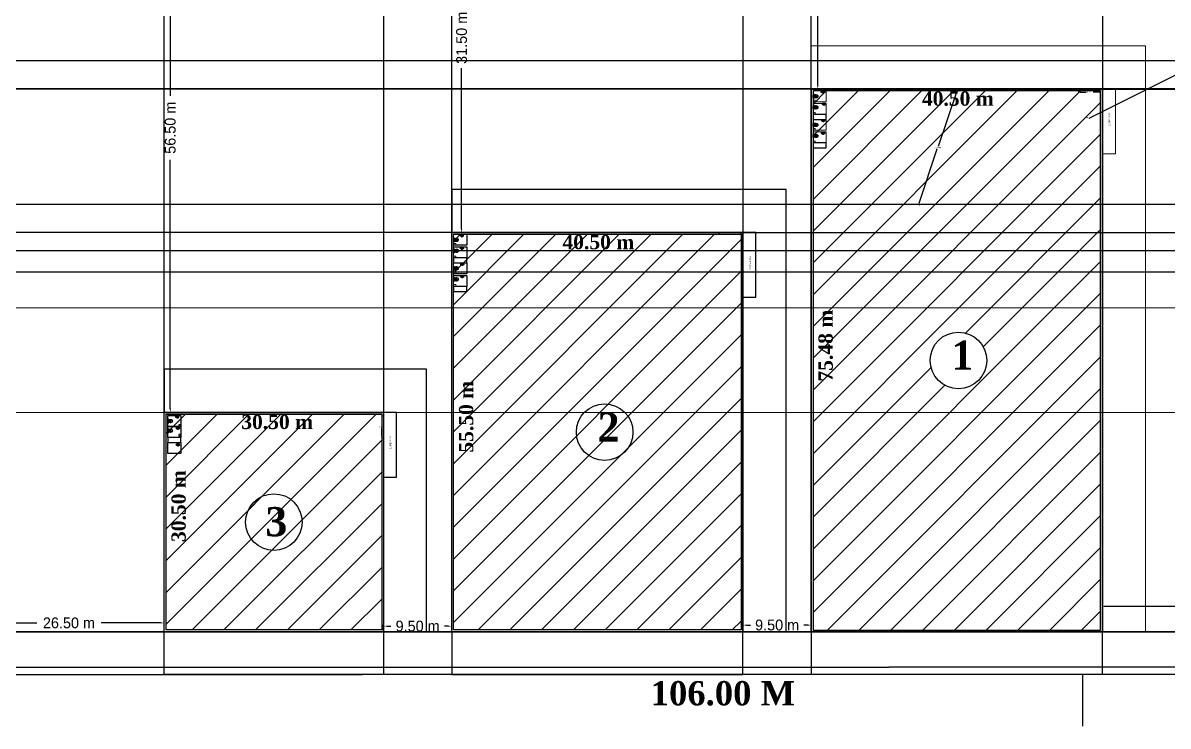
# Model space of a CAD drawing. Header units: metres. Extents: x 0 to 1012, y 0 to 496.
# Drawn here: x 212.7 to 371.9, y 133.5 to 231.3 of the extents above; entities that cross this region are included whole.
import ezdxf

# ---------------------------------------------------------------- set-up
doc = ezdxf.new("R2010")
doc.units = ezdxf.units.M
doc.header["$LTSCALE"] = 3.5
doc.header["$MEASUREMENT"] = 0
doc.linetypes.add('CENTER2', pattern=[28.575, 19.05, -3.175, 3.175, -3.175])
doc.layers.get('0').update_dxf_attribs({"linetype": 'CONTINUOUS'})
doc.layers.get('DEFPOINTS').update_dxf_attribs({"linetype": 'CONTINUOUS'})
for name, color, linetype, lineweight in [('AS_AT_SITE', 6, 'CONTINUOUS', 0), ('BLK_1_DA_RAMP_1', 1, 'CONTINUOUS', 0), ('BLK_1_FLR_0_WASH', 7, 'CONTINUOUS', 0), ('BLK_1_FLR_0_WATER_CLOSET', 243, 'CONTINUOUS', 5), ('BLK_1_INTERNAL_VEHICULAR_ACCESS', 161, 'CONTINUOUS', 0), ('BLK_2_COVERED_AREA', 140, 'CONTINUOUS', 0), ('BLK_2_FLR_0_WASH', 60, 'CONTINUOUS', 5), ('BLK_3_FLR_0_EXIT_WIDTH_DOOR', 2, 'CONTINUOUS', 0), ('BLK_3_FLR_0_ROOF_AREA', 54, 'CONTINUOUS', 0), ('BLK_3_LVL_0_FRONT_SETBACK', 2, 'CONTINUOUS', 0), ('BLK_3_LVL_0_REAR_SETBACK', 11, 'CONTINUOUS', 0), ('BLK_4_LVL_0_FRONT_SETBACK', 2, 'CONTINUOUS', 0), ('BLK_5_LVL_0_FRONT_SETBACK', 161, 'CONTINUOUS', 0), ('DIST_CL_ROAD', 7, 'CONTINUOUS', 0), ('DIST_EXIT', 7, 'CONTINUOUS', 0)]:
    doc.layers.add(name, color=color, linetype=linetype, lineweight=lineweight)
for name, color, linetype in [('BLK_1_COVERED_AREA', 140, 'CONTINUOUS'), ('BLK_1_FLR_0_BLT_UP_AREA', 13, 'CONTINUOUS'), ('BLK_1_FLR_0_CARPET_AREA', 13, 'CONTINUOUS'), ('BLK_1_FLR_0_EXIT_WIDTH_DOOR', 2, 'CONTINUOUS'), ('BLK_1_FLR_0_REGULAR_ROOM_1', 2, 'CONTINUOUS'), ('BLK_1_FLR_0_ROOF_AREA', 54, 'CONTINUOUS'), ('BLK_1_FLR_0_URINAL', 235, 'CONTINUOUS'), ('BLK_1_LVL_0_BLDG_FOOT_PRINT', 1, 'CONTINUOUS'), ('BLK_1_LVL_0_FRONT_SETBACK', 2, 'CONTINUOUS'), ('BLK_1_LVL_0_REAR_SETBACK', 11, 'CONTINUOUS'), ('BLK_1_LVL_0_SIDE_SETBACK1', 171, 'CONTINUOUS'), ('BLK_1_LVL_0_SIDE_SETBACK2', 102, 'CONTINUOUS'), ('BLK_2_DA_RAMP_1', 117, 'CONTINUOUS'), ('BLK_2_FLR_0_BLT_UP_AREA', 46, 'CONTINUOUS'), ('BLK_2_FLR_0_EXIT_WIDTH_DOOR', 2, 'CONTINUOUS'), ('BLK_2_FLR_0_REGULAR_ROOM_1', 4, 'CONTINUOUS'), ('BLK_2_FLR_0_ROOF_AREA', 54, 'CONTINUOUS'), ('BLK_2_FLR_0_URINAL', 235, 'CONTINUOUS'), ('BLK_2_FLR_0_WATER_CLOSET', 213, 'CONTINUOUS'), ('BLK_2_INTERNAL_VEHICULAR_ACCESS', 5, 'CONTINUOUS'), ('BLK_2_LVL_0_BLDG_FOOT_PRINT', 1, 'CONTINUOUS'), ('BLK_2_LVL_0_FRONT_SETBACK', 2, 'CONTINUOUS'), ('BLK_2_LVL_0_REAR_SETBACK', 11, 'CONTINUOUS'), ('BLK_2_LVL_0_SIDE_SETBACK1', 171, 'CONTINUOUS'), ('BLK_2_LVL_0_SIDE_SETBACK2', 102, 'CONTINUOUS'), ('BLK_3_COVERED_AREA', 150, 'CONTINUOUS'), ('BLK_3_DA_RAMP_1', 10, 'CONTINUOUS'), ('BLK_3_FLR_0_BLT_UP_AREA', 46, 'CONTINUOUS'), ('BLK_3_FLR_0_CARPET_AREA', 2, 'CONTINUOUS'), ('BLK_3_FLR_0_REGULAR_ROOM_1', 4, 'CONTINUOUS'), ('BLK_3_FLR_0_URINAL', 235, 'CONTINUOUS'), ('BLK_3_FLR_0_WASH', 7, 'CONTINUOUS'), ('BLK_3_FLR_0_WATER_CLOSET', 2, 'CONTINUOUS'), ('BLK_3_INTERNAL_VEHICULAR_ACCESS', 45, 'CONTINUOUS'), ('BLK_3_LVL_0_BLDG_FOOT_PRINT', 1, 'CONTINUOUS'), ('BLK_3_LVL_0_SIDE_SETBACK1', 171, 'CONTINUOUS'), ('BLK_3_LVL_0_SIDE_SETBACK2', 102, 'CONTINUOUS'), ('BLK_6_LVL_0_FRONT_SETBACK', 2, 'CONTINUOUS'), ('BLK_7_LVL_0_FRONT_SETBACK', 2, 'CONTINUOUS'), ('BLK_8_LVL_0_FRONT_SETBACK', 2, 'CONTINUOUS'), ('DISTANCE_BLK', 238, 'CONTINUOUS'), ('FURN', 35, 'CONTINUOUS'), ('PLOT_BOUNDARY', 70, 'CONTINUOUS'), ('RWH', 130, 'CONTINUOUS'), ('sanitary', 42, 'CONTINUOUS'), ('SUPER_IMPOSED', 5, 'CONTINUOUS')]:
    doc.layers.add(name, color=color, linetype=linetype)
doc.layers.add('BLK_2_FLR_0_CARPET_AREA', color=14, linetype='CONTINUOUS', plot=False)
doc.styles.add('RomanS', font='romans.shx')
doc.dimstyles.get("Standard").update_dxf_attribs({"dimtxt": 0.18, "dimasz": 0.18, "dimexe": 0.18, "dimexo": 0.0625, "dimgap": 0.09, "dimtad": 0, "dimtih": 1, "dimtoh": 1, "dimdec": 4, "dimzin": 0, "dimdsep": 46, "dimtxsty": 'Standard', "dimcen": 0.09, "dimadec": 0, "dimazin": 0, "dimtfac": 1, "dimtdec": 4, "dimtofl": 0, "dimtmove": 0, "dimatfit": 3, "dimfxl": 0, "dimtolj": 1, "dimtzin": 0, "dimarcsym": 0})
pattern_1 = [(45, (-32481.372, 46996.546), (-2.20970869, 2.20970869), [])]

# ---------------------------------------------------------------- blocks, each defined once
blk = doc.blocks.new('*D190')
at = {"color": 0, "lineweight": -2}
for p, q in [((205.81, 146.73), (205.81, 148.07)), ((206.31, 147.89), (214.6, 147.89)), ((231.81, 147.89), (223.53, 147.89)), ((232.31, 146.73), (232.31, 148.07))]:
    blk.add_line(p, q, dxfattribs=at)
at = {"color": 0}
for points in [[(206.31, 147.98), (206.31, 147.81), (205.81, 147.89)], [(231.81, 147.98), (231.81, 147.81), (232.31, 147.89)]]:
    blk.add_solid(points, dxfattribs=at)
at = {"layer": 'DEFPOINTS', "color": 0}
for p in [(205.81, 146.66), (232.31, 147.89), (232.31, 146.66)]:
    blk.add_point(p, dxfattribs=at)
at = {"color": 0, "insert": (219.06, 147.89), "char_height": 1.5, "attachment_point": 5}
blk.add_mtext('\\A1;26.50 m', dxfattribs=at)
blk = doc.blocks.new('*D191')
at = {"color": 0, "lineweight": -2}
for p, q in [((262.81, 146.73), (262.81, 147.62)), ((263.31, 147.44), (263.85, 147.44)), ((271.81, 147.44), (271.28, 147.44)), ((272.31, 146.73), (272.31, 147.62))]:
    blk.add_line(p, q, dxfattribs=at)
at = {"color": 0}
for points in [[(263.31, 147.52), (263.31, 147.36), (262.81, 147.44)], [(271.81, 147.52), (271.81, 147.36), (272.31, 147.44)]]:
    blk.add_solid(points, dxfattribs=at)
at = {"layer": 'DEFPOINTS', "color": 0}
for p in [(262.81, 146.66), (272.31, 147.44), (272.31, 146.66)]:
    blk.add_point(p, dxfattribs=at)
at = {"color": 0, "insert": (267.56, 147.44), "char_height": 1.5, "attachment_point": 5}
blk.add_mtext('\\A1;9.50 m', dxfattribs=at)
blk = doc.blocks.new('*D192')
at = {"color": 0, "lineweight": -2}
for p, q in [((312.81, 146.73), (312.81, 147.77)), ((313.31, 147.59), (313.85, 147.59)), ((321.81, 147.59), (321.28, 147.59)), ((322.31, 146.7), (322.31, 147.77))]:
    blk.add_line(p, q, dxfattribs=at)
at = {"color": 0}
for points in [[(313.31, 147.67), (313.31, 147.5), (312.81, 147.59)], [(321.81, 147.67), (321.81, 147.5), (322.31, 147.59)]]:
    blk.add_solid(points, dxfattribs=at)
at = {"layer": 'DEFPOINTS', "color": 0}
for p in [(312.81, 146.66), (322.31, 147.59), (322.31, 146.63)]:
    blk.add_point(p, dxfattribs=at)
at = {"color": 0, "insert": (317.56, 147.59), "char_height": 1.5, "attachment_point": 5}
blk.add_mtext('\\A1;9.50 m', dxfattribs=at)
blk = doc.blocks.new('*D193')
at = {"color": 0, "lineweight": -2}
for p, q in [((322.37, 256.29), (323.4, 256.29)), ((323.22, 255.79), (323.22, 243.29)), ((323.22, 222.61), (323.22, 235.11)), ((322.37, 222.11), (323.4, 222.11))]:
    blk.add_line(p, q, dxfattribs=at)
at = {"color": 0}
for points in [[(323.13, 255.79), (323.3, 255.79), (323.22, 256.29)], [(323.13, 222.61), (323.3, 222.61), (323.22, 222.11)]]:
    blk.add_solid(points, dxfattribs=at)
at = {"layer": 'DEFPOINTS', "color": 0}
for p in [(322.31, 256.29), (323.22, 256.29), (322.31, 222.11)]:
    blk.add_point(p, dxfattribs=at)
at = {"color": 0, "insert": (323.22, 239.2), "char_height": 1.5, "attachment_point": 5, "rotation": 90}
blk.add_mtext('\\A1;11.55 m', dxfattribs=at)
blk = doc.blocks.new('*D194')
at = {"color": 0, "lineweight": -2}
for p, q in [((272.37, 256.29), (273.86, 256.29)), ((273.68, 255.79), (273.68, 233.44)), ((273.68, 202.66), (273.68, 225.01)), ((272.37, 202.16), (273.86, 202.16))]:
    blk.add_line(p, q, dxfattribs=at)
at = {"color": 0}
for points in [[(273.6, 255.79), (273.77, 255.79), (273.68, 256.29)], [(273.6, 202.66), (273.77, 202.66), (273.68, 202.16)]]:
    blk.add_solid(points, dxfattribs=at)
at = {"layer": 'DEFPOINTS', "color": 0}
for p in [(272.31, 256.29), (273.68, 256.29), (272.31, 202.16)]:
    blk.add_point(p, dxfattribs=at)
at = {"color": 0, "insert": (273.68, 229.23), "char_height": 1.5, "attachment_point": 5, "rotation": 90}
blk.add_mtext('\\A1;31.50 m', dxfattribs=at)
blk = doc.blocks.new('*D195')
at = {"color": 0, "lineweight": -2}
for p, q in [((232.37, 256.29), (233.33, 256.29)), ((233.15, 255.79), (233.15, 221.19)), ((233.15, 177.66), (233.15, 212.26)), ((232.37, 177.16), (233.33, 177.16))]:
    blk.add_line(p, q, dxfattribs=at)
at = {"color": 0}
for points in [[(233.07, 255.79), (233.24, 255.79), (233.15, 256.29)], [(233.07, 177.66), (233.24, 177.66), (233.15, 177.16)]]:
    blk.add_solid(points, dxfattribs=at)
at = {"layer": 'DEFPOINTS', "color": 0}
for p in [(232.31, 256.29), (233.15, 256.29), (232.31, 177.16)]:
    blk.add_point(p, dxfattribs=at)
at = {"color": 0, "insert": (233.15, 216.73), "char_height": 1.5, "attachment_point": 5, "rotation": 90}
blk.add_mtext('\\A1;56.50 m', dxfattribs=at)
blk = doc.blocks.new('*D204')
at = {"color": 0, "lineweight": -2}
for p, q in [((362.56, 146.95), (362.56, 150.38)), ((363.06, 150.2), (404.31, 150.2)), ((454.23, 150.2), (412.99, 150.2)), ((454.73, 146.95), (454.73, 150.38))]:
    blk.add_line(p, q, dxfattribs=at)
at = {"color": 0}
for points in [[(363.06, 150.28), (363.06, 150.12), (362.56, 150.2)], [(454.23, 150.28), (454.23, 150.12), (454.73, 150.2)]]:
    blk.add_solid(points, dxfattribs=at)
at = {"layer": 'DEFPOINTS', "color": 0}
for p in [(454.73, 150.2), (362.56, 146.88), (454.73, 146.88)]:
    blk.add_point(p, dxfattribs=at)
at = {"color": 0, "insert": (408.65, 150.2), "char_height": 1.5, "attachment_point": 5}
blk.add_mtext('\\A1;92.17 m', dxfattribs=at)
blk = doc.blocks.new('EWC1')
at = {"layer": 'sanitary'}
for p, q in [((-225, 19), (-225, 106)), ((205, 0), (-205, 0)), ((142, 179), (-142, 179)), ((134, 281), (-138, 281)), ((-51, 179), (-51, 141)), ((51, 179), (51, 141)), ((225, 19), (225, 106))]:
    blk.add_line(p, q, dxfattribs=at)
blk.add_circle((1, 346), 51.1, dxfattribs=at)
for centre, radius, start, end in [((-208, 110), 46.9, 26.49391, 159.61924), ((-218, 104), 40.7, 36.80119, 146.66254), ((-205, 106), 19.2, 99.04651, 180), ((-205, 19), 19.2, 180, 270), ((0, -1184), 1326, 80.95349, 99.04651), ((201, 369), 402, 139.22663, 206.51097), ((211, 365), 374, 139.99909, 190.53839), ((-142, 198), 19.2, 207.70762, 270), ((-138, 300), 19.2, 191.16611, 270), ((-4, 540), 134, 42.67226, 137.32774), ((-4, 540), 96.2, 42.67226, 137.32774), ((-231, 356), 388, 351.27415, 40.00869), ((-220, 360), 416, 335.87402, 40.77042), ((134, 300), 19.2, 270, 350.77157), ((142, 198), 19.2, 270, 334.78986), ((205, 19), 19.2, 270, 0), ((205, 106), 19.2, 0, 80.95349)]:
    blk.add_arc(centre, radius, start, end, dxfattribs=at)
blk = doc.blocks.new('UR1')
at = {"layer": 'sanitary', "color": 56, "linetype": 'Continuous'}
for p, q in [((0, -231), (0, 231)), ((153, 231), (0, 231)), ((107, -186), (107, 185)), ((107, 185), (159, 185)), ((159, 138), (246, 63)), ((153, -231), (0, -231)), ((159, -186), (107, -186)), ((159, -138), (246, -63))]:
    blk.add_line(p, q, dxfattribs=at)
for points in [[(159, 186, 0.7551923), (159, 138)], [(159, 186, 0.8727624), (153, 231)], [(247, -63, 0.5703641), (247, 63)], [(159, -138, 0.7551923), (159, -185)], [(153, -231, 0.8727624), (159, -185)]]:
    blk.add_lwpolyline(points, format="xyb", dxfattribs=at)
blk = doc.blocks.new('*D95')
at = {"layer": 'BLK_1_FLR_0_EXIT_WIDTH_DOOR', "color": 0, "lineweight": -2}
for p, q in [((359.51, 221.63), (359.51, 221.87)), ((359.69, 221.69), (360.54, 221.69)), ((362.38, 221.68), (361.53, 221.68)), ((362.56, 221.63), (362.56, 221.86))]:
    blk.add_line(p, q, dxfattribs=at)
at = {"layer": 'BLK_1_FLR_0_EXIT_WIDTH_DOOR', "color": 0}
for points in [[(359.69, 221.72), (359.69, 221.66), (359.51, 221.69)], [(362.38, 221.71), (362.38, 221.65), (362.56, 221.68)]]:
    blk.add_solid(points, dxfattribs=at)
at = {"layer": 'DEFPOINTS', "color": 0}
for p in [(359.51, 221.69), (359.51, 221.57), (362.56, 221.57)]:
    blk.add_point(p, dxfattribs=at)
at = {"layer": 'BLK_1_FLR_0_EXIT_WIDTH_DOOR', "color": 0, "lineweight": 30, "insert": (361.04, 221.68), "char_height": 0.18, "attachment_point": 5}
blk.add_mtext('\\A1;3.0500', dxfattribs=at)
blk = doc.blocks.new('*D96')
at = {"layer": 'BLK_2_FLR_0_EXIT_WIDTH_DOOR', "color": 0, "lineweight": -2}
for p, q in [((309.51, 201.86), (309.51, 202.1)), ((309.69, 201.92), (310.54, 201.92)), ((312.38, 201.91), (311.53, 201.91)), ((312.56, 201.86), (312.56, 202.09))]:
    blk.add_line(p, q, dxfattribs=at)
at = {"layer": 'BLK_2_FLR_0_EXIT_WIDTH_DOOR', "color": 0}
for points in [[(309.69, 201.95), (309.69, 201.89), (309.51, 201.92)], [(312.38, 201.94), (312.38, 201.88), (312.56, 201.91)]]:
    blk.add_solid(points, dxfattribs=at)
at = {"layer": 'DEFPOINTS', "color": 0}
for p in [(309.51, 201.92), (309.51, 201.8), (312.56, 201.8)]:
    blk.add_point(p, dxfattribs=at)
at = {"layer": 'BLK_2_FLR_0_EXIT_WIDTH_DOOR', "color": 0, "lineweight": 30, "insert": (311.04, 201.92), "char_height": 0.18, "attachment_point": 5}
blk.add_mtext('\\A1;3.0500', dxfattribs=at)
blk = doc.blocks.new('*D97')
at = {"layer": 'BLK_3_FLR_0_EXIT_WIDTH_DOOR', "color": 0, "lineweight": -2}
for p, q in [((262.51, 176.68), (262.74, 176.68)), ((262.56, 176.5), (262.56, 175.34)), ((262.51, 173.63), (262.74, 173.63)), ((262.56, 173.81), (262.56, 174.98))]:
    blk.add_line(p, q, dxfattribs=at)
at = {"layer": 'BLK_3_FLR_0_EXIT_WIDTH_DOOR', "color": 0}
for points in [[(262.53, 176.5), (262.59, 176.5), (262.56, 176.68)], [(262.53, 173.81), (262.59, 173.81), (262.56, 173.63)]]:
    blk.add_solid(points, dxfattribs=at)
at = {"layer": 'DEFPOINTS', "color": 0}
for p in [(262.45, 176.68), (262.56, 176.68), (262.44, 173.63)]:
    blk.add_point(p, dxfattribs=at)
at = {"layer": 'BLK_3_FLR_0_EXIT_WIDTH_DOOR', "color": 0, "lineweight": 30, "insert": (262.56, 175.16), "char_height": 0.18, "attachment_point": 5}
blk.add_mtext('\\A1;3.0500', dxfattribs=at)
blk = doc.blocks.new('*D100')
at = {"layer": 'DEFPOINTS', "color": 0}
for p in [(512.53, 293.84), (512.53, 293.84), (360.78, 217.98)]:
    blk.add_point(p, dxfattribs=at)
at = {"layer": 'DIST_CL_ROAD', "color": 0, "lineweight": -2}
for p, q in [((512.37, 293.76), (437.02, 256.09)), ((512.51, 293.89), (512.45, 294)), ((360.94, 218.07), (436.3, 255.73)), ((360.75, 218.04), (360.7, 218.15))]:
    blk.add_line(p, q, dxfattribs=at)
at = {"layer": 'DIST_CL_ROAD', "color": 0}
for points in [[(512.36, 293.78), (512.39, 293.73), (512.53, 293.84)], [(360.92, 218.09), (360.95, 218.04), (360.78, 217.98)]]:
    blk.add_solid(points, dxfattribs=at)
at = {"layer": 'DIST_CL_ROAD', "color": 0, "insert": (436.66, 255.91), "char_height": 0.18, "attachment_point": 5}
blk.add_mtext('\\A1;169.6570', dxfattribs=at)
blk = doc.blocks.new('*D134')
at = {"layer": 'DEFPOINTS', "color": 0}
for p in [(342.56, 221.86), (337.25, 206.06), (337.25, 206.06)]:
    blk.add_point(p, dxfattribs=at)
at = {"layer": 'DIST_EXIT', "color": 0, "lineweight": -2}
for p, q in [((342.5, 221.69), (339.96, 214.14)), ((342.62, 221.84), (342.73, 221.81)), ((337.3, 206.23), (339.84, 213.78)), ((337.31, 206.04), (337.42, 206.01))]:
    blk.add_line(p, q, dxfattribs=at)
at = {"layer": 'DIST_EXIT', "color": 0}
for points in [[(342.47, 221.7), (342.53, 221.68), (342.56, 221.86)], [(337.28, 206.24), (337.33, 206.22), (337.25, 206.06)]]:
    blk.add_solid(points, dxfattribs=at)
at = {"layer": 'DIST_EXIT', "color": 0, "insert": (339.9, 213.96), "char_height": 0.18, "attachment_point": 5}
blk.add_mtext('\\A1;16.6699', dxfattribs=at)

msp = doc.modelspace()

# ---------------------------------------------------------------- hatches: boundary and pattern name
h = msp.add_hatch()
h.set_pattern_fill('ANSI31', color=256, scale=25)
h.set_pattern_definition(pattern_1)
h.paths.add_polyline_path([(65.29074, 225.83359), (43.25074, 225.83359), (43.25074, 206.29359), (65.29074, 206.29359)])
h.paths.add_polyline_path([(87.56074, 225.83359), (65.52074, 225.83359), (65.52074, 206.29359), (87.56074, 206.29359)])
h.paths.add_polyline_path([(109.83074, 225.83359), (87.79074, 225.83359), (87.79074, 206.29359), (109.83074, 206.29359)])
h.paths.add_polyline_path([(127.60074, 225.83359), (110.06074, 225.83359), (110.06074, 206.29359), (127.60074, 206.29359)])
h.paths.add_polyline_path([(108.79074, 196.43359), (89.25074, 196.43359), (89.25074, 146.89359), (108.79074, 146.89359)])
h.paths.add_polyline_path([(133.56074, 196.43359), (109.02074, 196.43359), (109.02074, 146.89359), (133.56074, 146.89359)])
h.paths.add_polyline_path([(82.79074, 199.43359), (43.25074, 199.43359), (43.25074, 146.89359), (82.79074, 146.89359)])
h.paths.add_polyline_path([(151.08074, 183.43359), (133.79074, 183.43359), (133.79074, 146.89359), (151.08074, 146.89359)])
h.paths.add_polyline_path([(205.56074, 176.91359), (175.56074, 176.91359), (175.56074, 146.91359), (205.56074, 146.91359)])
h.paths.add_polyline_path([(194.79089, 162.39216, -1), (186.92475, 162.39216, -1)], flags=16)
h.paths.add_polyline_path([(194.89677, 206.94592, 1), (187.03063, 206.94592, 1)], flags=0)
h.paths.add_polyline_path([(251.49364, 161.91359, 1), (243.62751, 161.91359, 1)])
h.paths.add_polyline_path([(205.56074, 221.94592), (175.56074, 221.94592), (175.56074, 191.94592), (205.56074, 191.94592)])
h.paths.add_polyline_path([(187.03063, 206.94592, -1), (194.89677, 206.94592, -1)], flags=16)
h.paths.add_polyline_path([(79.01667, 210.97474), (88.36145, 210.97474), (88.36145, 219.63219), (79.01667, 219.63219)], flags=9)
h.paths.add_polyline_path([(115.20222, 168.08005), (124.547, 168.08005), (124.547, 176.7375), (115.20222, 176.7375)], flags=24)
h.paths.add_polyline_path([(58.94731, 172.18605), (67.96159, 172.18605), (67.96159, 180.8435), (58.94731, 180.8435)], flags=24)
h.paths.add_polyline_path([(188.66768, 158.78081), (193.68666, 158.78081), (193.68666, 167.43826), (188.66768, 167.43826)], flags=24)
h.paths.add_polyline_path([(188.20438, 203.17902), (193.22337, 203.17902), (193.22337, 211.83648), (188.20438, 211.83648)], flags=24)
h.paths.add_polyline_path([(245.26368, 157.63635), (250.28266, 157.63635), (250.28266, 166.2938), (245.26368, 166.2938)], flags=9)
h = msp.add_hatch()
h.set_pattern_fill('ANSI31', color=256, scale=25)
h.set_pattern_definition(pattern_1)
h.paths.add_polyline_path([(312.56074, 201.91359), (272.56074, 201.91359), (272.56074, 146.91359), (312.56074, 146.91359)])
h.paths.add_polyline_path([(362.56074, 146.88397), (362.56074, 221.86397), (322.56074, 221.86397), (322.56074, 146.88397)])
h.paths.add_polyline_path([(338.84034, 184.38397, -1), (346.70647, 184.38397, -1)], flags=16)
h.paths.add_polyline_path([(291.43258, 170.80224), (296.45156, 170.80224), (296.45156, 179.45969), (291.43258, 179.45969)], flags=24)
h.paths.add_polyline_path([(340.39023, 180.77261), (345.40921, 180.77261), (345.40921, 189.43006), (340.39023, 189.43006)], flags=24)
h = msp.add_hatch()
h.set_pattern_fill('ANSI31', color=256, scale=25)
h.set_pattern_definition(pattern_1)
h.paths.add_polyline_path([(262.56058, 146.91359), (262.56058, 176.91359), (232.56058, 176.91359), (232.56058, 146.91359)])
h.paths.add_polyline_path([(245.26368, 157.63635), (250.28266, 157.63635), (250.28266, 166.2938), (245.26368, 166.2938)], flags=24)

# ---------------------------------------------------------------- linework, layer by layer
msp.add_line((360.02073, 140.74359), (360.02073, 133.54944))
for points in [[(40.02074, 140.66359), (37.98413, 299.42752), (35.58691, 335.9418), (52.6248, 367.42752), (120.26985, 360.52046), (151.33301, 366.32043), (151.38456, 374.32027), (352.92434, 369.39324), (373.78769, 333.6346), (433.60564, 333.6346), (433.60564, 327.6346), (513.08975, 298.48862), (504.54089, 226.99794), (513.31961, 227.6095), (527.23118, 217.49474), (479.65809, 140.7735), (40.02074, 140.66359)], [(232.31058, 177.16359), (232.31058, 372.34188), (262.81058, 371.59625), (262.81058, 177.16359), (232.31058, 177.16359)], [(322.31074, 146.63397), (362.81074, 146.63397), (362.81074, 222.11397), (322.31074, 222.11397)], [(322.31074, 146.63397), (362.81074, 146.63397), (362.81074, 222.11397), (322.31074, 222.11397)], [(322.56074, 146.88397), (362.56074, 146.88397), (362.56074, 221.86397), (322.56074, 221.86397)], [(312.81074, 146.66359), (272.31074, 146.66359), (272.31074, 202.16359), (312.81074, 202.16359)], [(312.81074, 146.66359), (272.31074, 146.66359), (272.31074, 202.16359), (312.81074, 202.16359)], [(312.56074, 146.91359), (272.56074, 146.91359), (272.56074, 201.91359), (312.56074, 201.91359)], [(262.81058, 146.66359), (232.31058, 146.66359), (232.31058, 177.16359), (262.81058, 177.16359)], [(262.81058, 146.66359), (232.31058, 146.66359), (232.31058, 177.16359), (262.81058, 177.16359)], [(262.56058, 146.91359), (232.56058, 146.91359), (232.56058, 176.91359), (262.56058, 176.91359)]]:
    msp.add_lwpolyline(points, close=True)
for points in [[(503.5253, 226.92719), (504.54089, 226.99794), (513.31961, 227.6095), (527.23118, 217.49474), (479.65809, 140.7735), (40.02074, 140.66359), (37.98413, 299.42752), (35.58691, 335.9418), (52.6248, 367.42752), (120.26985, 360.52046), (151.33301, 366.32043), (151.38456, 374.32027), (352.92434, 369.39324), (373.78769, 333.6346), (433.60564, 333.6346), (433.60564, 327.6346), (513.08975, 298.48862), (510.18508, 298.48862), (432.60564, 326.93618), (432.60564, 332.6346), (373.21337, 332.6346), (352.34189, 368.40718)], [(503.5253, 226.92719), (503.40442, 225.91634), (513.02597, 226.58662), (525.89175, 217.23223), (479.10143, 141.77336), (41.00799, 141.66384), (38.98371, 299.46672), (36.60365, 335.71953), (53.18682, 366.36493), (120.31168, 359.51099), (152.32767, 365.48887), (152.37798, 373.29568), (352.34189, 368.40718), (373.21337, 332.6346), (432.60564, 332.6346), (432.60564, 326.93618), (510.18508, 298.48862)], [(352.34189, 368.40718), (152.37798, 373.29568), (152.32767, 365.48887), (120.31168, 359.51099), (53.18682, 366.36493), (36.60365, 335.71953), (38.98371, 299.46672), (41.00799, 141.66384), (479.10143, 141.77336), (525.89175, 217.23223), (513.02597, 226.58662), (503.40442, 225.91634), (503.5253, 226.92719), (504.54089, 226.99794)]]:
    msp.add_lwpolyline(points)
for centre in [(342.77341, 184.38397), (293.56714, 174.41359), (247.56058, 161.91359)]:
    msp.add_circle(centre, 3.93307)
at = {"linetype": 'CENTER2'}
msp.add_open_spline([(337.71775, 256.2867), (358.39485, 248.30767), (413.94773, 229.06886), (431.11318, 210.20485), (443.08943, 140.76436), (443.30395, 140.9544)], degree=3, knots=[3.074632092, 3.074632092, 3.074632092, 3.074632092, 4, 5, 6, 6, 6, 6], dxfattribs=at)
at = {"layer": 'AS_AT_SITE', "color": 6, "ltscale": 0.5}
msp.add_lwpolyline([(35.58691, 335.9418), (52.6248, 367.42752), (120.26985, 360.52046), (151.33301, 366.32043), (151.38456, 374.32027), (352.92434, 369.39324), (373.78769, 333.6346), (433.60564, 333.6346), (433.60564, 327.6346), (513.08975, 298.48862), (504.54089, 226.99794), (513.31961, 227.6095), (527.23118, 217.49474), (479.65809, 140.7735), (40.02074, 140.66359), (37.98413, 299.42752), (35.58691, 335.9418)], close=True, dxfattribs=at)
at = {"layer": 'BLK_1_COVERED_AREA', "color": 140, "lineweight": 30}
msp.add_lwpolyline([(322.31074, 222.11397), (362.81074, 222.11397), (362.81074, 146.63397), (322.31074, 146.63397)], close=True, dxfattribs=at)
at = {"layer": 'BLK_1_DA_RAMP_1', "color": 1}
msp.add_lwpolyline([(364.61074, 222.11397), (362.81074, 222.11397), (362.81074, 213.11397), (364.61074, 213.11397)], close=True, dxfattribs=at)
at = {"layer": 'BLK_1_FLR_0_BLT_UP_AREA', "color": 45, "lineweight": 30}
msp.add_lwpolyline([(322.31074, 222.11397), (362.81074, 222.11397), (362.81074, 146.63397), (322.31074, 146.63397)], close=True, dxfattribs=at)
at = {"layer": 'BLK_1_FLR_0_CARPET_AREA', "color": 45, "lineweight": 30}
msp.add_lwpolyline([(322.56074, 146.88397), (362.56074, 146.88397), (362.56074, 221.86397), (322.56074, 221.86397)], close=True, dxfattribs=at)
at = {"layer": 'BLK_1_FLR_0_REGULAR_ROOM_1', "color": 4, "lineweight": 30}
msp.add_lwpolyline([(322.56074, 146.88397), (362.56074, 146.88397), (362.56074, 221.86397), (322.56074, 221.86397)], close=True, dxfattribs=at)
at = {"layer": 'BLK_1_FLR_0_ROOF_AREA', "lineweight": 30}
msp.add_lwpolyline([(322.31074, 222.11397), (362.81074, 222.11397), (362.81074, 146.63397), (322.31074, 146.63397)], close=True, dxfattribs=at)
at = {"layer": 'BLK_1_FLR_0_URINAL', "ltscale": 400}
for points in [[(322.56074, 218.58715), (322.56074, 217.89825), (324.38966, 217.89825), (324.38966, 218.58715)], [(322.56074, 214.62143), (322.56074, 213.93253), (324.38966, 213.93253), (324.38966, 214.62143)]]:
    msp.add_lwpolyline(points, close=True, dxfattribs=at)
at = {"layer": 'BLK_1_FLR_0_WASH', "color": 60}
for points in [[(322.86074, 220.58486), (322.56074, 220.58486), (322.56074, 220.33986), (322.86074, 220.33986)], [(322.86074, 218.83214), (322.56074, 218.83214), (322.56074, 218.58715), (322.86074, 218.58715)], [(322.86074, 216.61914), (322.56074, 216.61914), (322.56074, 216.37415), (322.86074, 216.37415)], [(322.86074, 214.86642), (322.56074, 214.86642), (322.56074, 214.62143), (322.86074, 214.62143)]]:
    msp.add_lwpolyline(points, close=True, dxfattribs=at)
at = {"layer": 'BLK_1_FLR_0_WATER_CLOSET', "color": 1, "ltscale": 400}
for points in [[(322.56074, 220.33986), (322.56074, 221.86397), (324.38966, 221.86397), (324.38966, 220.33986)], [(322.56074, 216.37415), (322.56074, 217.89825), (324.38966, 217.89825), (324.38966, 216.37415)]]:
    msp.add_lwpolyline(points, close=True, dxfattribs=at)
at = {"layer": 'BLK_1_FLR_0_WATER_CLOSET', "color": 213, "ltscale": 400}
for points in [[(322.56074, 220.33986), (322.56074, 221.86397), (324.38966, 221.86397), (324.38966, 220.33986)], [(322.56074, 218.58715), (322.56074, 220.11125), (324.38966, 220.11125), (324.38966, 218.58715)], [(322.56074, 216.37415), (322.56074, 217.89825), (324.38966, 217.89825), (324.38966, 216.37415)], [(322.56074, 214.62143), (322.56074, 216.14553), (324.38966, 216.14553), (324.38966, 214.62143)]]:
    msp.add_lwpolyline(points, close=True, dxfattribs=at)
at = {"layer": 'BLK_1_FLR_0_WATER_CLOSET', "color": 2, "ltscale": 400}
for points in [[(322.56074, 218.58715), (322.56074, 220.11125), (324.38966, 220.11125), (324.38966, 218.58715)], [(322.56074, 214.62143), (322.56074, 216.14553), (324.38966, 216.14553), (324.38966, 214.62143)]]:
    msp.add_lwpolyline(points, close=True, dxfattribs=at)
at = {"layer": 'BLK_1_INTERNAL_VEHICULAR_ACCESS', "ltscale": 400}
msp.add_lwpolyline([(362.81074, 146.63397), (368.81074, 146.63397), (368.81074, 222.11397), (368.81074, 228.11397), (322.31074, 228.11397), (322.31074, 222.11397), (362.81074, 222.11397), (362.81074, 146.63397)], close=True, dxfattribs=at)
at = {"layer": 'BLK_1_LVL_0_BLDG_FOOT_PRINT'}
msp.add_lwpolyline([(322.31074, 222.11397), (362.81074, 222.11397), (362.81074, 146.63397), (322.31074, 146.63397)], close=True, dxfattribs=at)
at = {"layer": 'BLK_1_LVL_0_FRONT_SETBACK', "color": 2, "ltscale": 400}
msp.add_lwpolyline([(362.81074, 222.11397), (520.87802, 222.11397), (520.87802, 222.11397), (527.23118, 217.49474), (483.29203, 146.63397), (362.81074, 146.63397), (362.81074, 222.11397)], close=True, dxfattribs=at)
at = {"layer": 'BLK_1_LVL_0_REAR_SETBACK', "color": 11, "ltscale": 400}
msp.add_lwpolyline([(322.31074, 222.11397), (38.9759, 222.11397), (39.94415, 146.63397), (322.31074, 146.63397), (322.31074, 222.11397)], close=True, dxfattribs=at)
at = {"layer": 'BLK_1_LVL_0_SIDE_SETBACK1', "color": 171, "ltscale": 400}
msp.add_lwpolyline([(322.31074, 146.63397), (322.31221, 140.73417), (362.81074, 140.74429), (362.81074, 146.63397), (322.31074, 146.63397)], close=True, dxfattribs=at)
at = {"layer": 'BLK_1_LVL_0_SIDE_SETBACK2', "color": 102, "ltscale": 400}
msp.add_lwpolyline([(322.31074, 222.11397), (322.31074, 370.14165), (352.92434, 369.39324), (362.81074, 352.4485), (362.81074, 222.11397), (322.31074, 222.11397)], close=True, dxfattribs=at)
at = {"layer": 'BLK_2_COVERED_AREA', "color": 140, "lineweight": 30}
msp.add_lwpolyline([(272.31074, 202.16359), (312.81074, 202.16359), (312.81074, 146.66359), (272.31074, 146.66359)], close=True, dxfattribs=at)
at = {"layer": 'BLK_2_DA_RAMP_1', "color": 1}
msp.add_lwpolyline([(314.61074, 202.16359), (312.81074, 202.16359), (312.81074, 193.16359), (314.61074, 193.16359)], close=True, dxfattribs=at)
at = {"layer": 'BLK_2_FLR_0_BLT_UP_AREA', "color": 45, "lineweight": 30}
msp.add_lwpolyline([(272.31074, 202.16359), (312.81074, 202.16359), (312.81074, 146.66359), (272.31074, 146.66359)], close=True, dxfattribs=at)
at = {"layer": 'BLK_2_FLR_0_CARPET_AREA', "color": 45, "lineweight": 30}
msp.add_lwpolyline([(312.56074, 146.91359), (272.56074, 146.91359), (272.56074, 201.91359), (312.56074, 201.91359)], close=True, dxfattribs=at)
at = {"layer": 'BLK_2_FLR_0_REGULAR_ROOM_1', "color": 4, "lineweight": 30}
msp.add_lwpolyline([(312.56074, 146.91359), (272.56074, 146.91359), (272.56074, 201.91359), (312.56074, 201.91359)], close=True, dxfattribs=at)
at = {"layer": 'BLK_2_FLR_0_ROOF_AREA', "color": 54, "lineweight": 30}
msp.add_lwpolyline([(272.31074, 202.16359), (312.81074, 202.16359), (312.81074, 146.66359), (272.31074, 146.66359)], close=True, dxfattribs=at)
at = {"layer": 'BLK_2_FLR_0_URINAL', "ltscale": 400}
for points in [[(272.56074, 198.63677), (272.56074, 197.94788), (274.38966, 197.94788), (274.38966, 198.63677)], [(272.56074, 194.67105), (272.56074, 193.98216), (274.38966, 193.98216), (274.38966, 194.67105)]]:
    msp.add_lwpolyline(points, close=True, dxfattribs=at)
at = {"layer": 'BLK_2_FLR_0_WASH', "color": 60}
for points in [[(272.86074, 200.63448), (272.56074, 200.63448), (272.56074, 200.38949), (272.86074, 200.38949)], [(272.86074, 198.88176), (272.56074, 198.88176), (272.56074, 198.63677), (272.86074, 198.63677)], [(272.86074, 196.66876), (272.56074, 196.66876), (272.56074, 196.42377), (272.86074, 196.42377)], [(272.86074, 194.91605), (272.56074, 194.91605), (272.56074, 194.67105), (272.86074, 194.67105)]]:
    msp.add_lwpolyline(points, close=True, dxfattribs=at)
at = {"layer": 'BLK_2_FLR_0_WATER_CLOSET', "color": 1, "ltscale": 400}
for points in [[(272.56074, 200.38949), (272.56074, 201.91359), (274.38966, 201.91359), (274.38966, 200.38949)], [(272.56074, 196.42377), (272.56074, 197.94788), (274.38966, 197.94788), (274.38966, 196.42377)]]:
    msp.add_lwpolyline(points, close=True, dxfattribs=at)
at = {"layer": 'BLK_2_FLR_0_WATER_CLOSET', "color": 213, "ltscale": 400}
for points in [[(272.56074, 200.38949), (272.56074, 201.91359), (274.38966, 201.91359), (274.38966, 200.38949)], [(272.56074, 198.63677), (272.56074, 200.16087), (274.38966, 200.16087), (274.38966, 198.63677)], [(272.56074, 196.42377), (272.56074, 197.94788), (274.38966, 197.94788), (274.38966, 196.42377)], [(272.56074, 194.67105), (272.56074, 196.19516), (274.38966, 196.19516), (274.38966, 194.67105)]]:
    msp.add_lwpolyline(points, close=True, dxfattribs=at)
at = {"layer": 'BLK_2_FLR_0_WATER_CLOSET', "color": 2, "ltscale": 400}
for points in [[(272.56074, 198.63677), (272.56074, 200.16087), (274.38966, 200.16087), (274.38966, 198.63677)], [(272.56074, 194.67105), (272.56074, 196.19516), (274.38966, 196.19516), (274.38966, 194.67105)]]:
    msp.add_lwpolyline(points, close=True, dxfattribs=at)
at = {"layer": 'BLK_2_INTERNAL_VEHICULAR_ACCESS', "ltscale": 400}
msp.add_lwpolyline([(312.81074, 146.66359), (318.81074, 146.66359), (318.81074, 202.16359), (318.81074, 208.16359), (272.31074, 208.16359), (272.31074, 202.16359), (312.81074, 202.16359), (312.81074, 146.66359)], close=True, dxfattribs=at)
at = {"layer": 'BLK_2_LVL_0_BLDG_FOOT_PRINT'}
msp.add_lwpolyline([(272.31074, 202.16359), (312.81074, 202.16359), (312.81074, 146.66359), (272.31074, 146.66359)], close=True, dxfattribs=at)
at = {"layer": 'BLK_2_LVL_0_FRONT_SETBACK', "color": 2, "lineweight": 30}
msp.add_lwpolyline([(312.81074, 202.16359), (517.72468, 202.16359), (483.3104, 146.66359), (312.81074, 146.66359), (312.81074, 202.16359)], close=True, dxfattribs=at)
at = {"layer": 'BLK_2_LVL_0_REAR_SETBACK', "color": 11, "ltscale": 400}
msp.add_lwpolyline([(272.31074, 202.16359), (39.23182, 202.16359), (39.94377, 146.66359), (272.31074, 146.66359), (272.31074, 202.16359)], close=True, dxfattribs=at)
at = {"layer": 'BLK_2_LVL_0_SIDE_SETBACK1', "color": 171, "ltscale": 400}
msp.add_lwpolyline([(272.31074, 146.66359), (272.31222, 140.72167), (312.81074, 140.73179), (312.81074, 146.66359), (272.31074, 146.66359)], close=True, dxfattribs=at)
at = {"layer": 'BLK_2_LVL_0_SIDE_SETBACK2', "color": 102, "ltscale": 400}
msp.add_lwpolyline([(272.31074, 371.364), (312.81074, 370.3739), (312.81074, 202.16359), (272.31074, 202.16359), (272.31074, 371.364)], close=True, dxfattribs=at)
at = {"layer": 'BLK_3_COVERED_AREA', "color": 140, "ltscale": 400}
msp.add_lwpolyline([(232.31058, 177.16359), (262.81058, 177.16359), (262.81058, 146.66359), (232.31058, 146.66359)], close=True, dxfattribs=at)
at = {"layer": 'BLK_3_DA_RAMP_1', "color": 1}
msp.add_lwpolyline([(264.61058, 177.16359), (262.81058, 177.16359), (262.81058, 168.16359), (264.61058, 168.16359)], close=True, dxfattribs=at)
at = {"layer": 'BLK_3_FLR_0_BLT_UP_AREA', "color": 45, "lineweight": 30, "ltscale": 400}
msp.add_lwpolyline([(232.31058, 177.16359), (262.81058, 177.16359), (262.81058, 146.66359), (232.31058, 146.66359)], close=True, dxfattribs=at)
at = {"layer": 'BLK_3_FLR_0_CARPET_AREA', "color": 45, "lineweight": 30}
msp.add_lwpolyline([(262.56058, 146.91359), (232.56058, 146.91359), (232.56058, 176.91359), (262.56058, 176.91359)], close=True, dxfattribs=at)
at = {"layer": 'BLK_3_FLR_0_REGULAR_ROOM_1', "color": 4, "lineweight": 30}
msp.add_lwpolyline([(262.56058, 146.91359), (232.56058, 146.91359), (232.56058, 176.91359), (262.56058, 176.91359)], close=True, dxfattribs=at)
at = {"layer": 'BLK_3_FLR_0_ROOF_AREA', "lineweight": 30}
msp.add_lwpolyline([(232.31058, 177.16359), (262.81058, 177.16359), (262.81058, 146.66359), (232.31058, 146.66359)], close=True, dxfattribs=at)
at = {"layer": 'BLK_3_FLR_0_URINAL', "ltscale": 400}
msp.add_lwpolyline([(232.79058, 173.66768), (232.79058, 172.97879), (234.6195, 172.97879), (234.6195, 173.66768)], close=True, dxfattribs=at)
at = {"layer": 'BLK_3_FLR_0_WASH', "color": 60}
for points in [[(234.3195, 175.19179), (234.6195, 175.19179), (234.6195, 175.43678), (234.3195, 175.43678)], [(234.3195, 173.85139), (234.6195, 173.85139), (234.6195, 174.09638), (234.3195, 174.09638)]]:
    msp.add_lwpolyline(points, close=True, dxfattribs=at)
at = {"layer": 'BLK_3_FLR_0_WATER_CLOSET', "color": 213, "ltscale": 400}
msp.add_lwpolyline([(234.6195, 176.71589), (234.6195, 175.19179), (232.79058, 175.19179), (232.79058, 176.71589)], close=True, dxfattribs=at)
at = {"layer": 'BLK_3_FLR_0_WATER_CLOSET', "color": 2, "ltscale": 400}
msp.add_lwpolyline([(232.79058, 173.66768), (232.79058, 175.19179), (234.6195, 175.19179), (234.6195, 173.66768)], close=True, dxfattribs=at)
at = {"layer": 'BLK_3_FLR_0_WATER_CLOSET', "color": 1, "ltscale": 400}
msp.add_lwpolyline([(234.6195, 172.97879), (234.6195, 171.45468), (232.79058, 171.45468), (232.79058, 172.97879)], close=True, dxfattribs=at)
at = {"layer": 'BLK_3_INTERNAL_VEHICULAR_ACCESS', "ltscale": 400}
msp.add_lwpolyline([(262.81058, 146.66359), (268.81058, 146.66359), (268.81058, 177.16359), (268.81058, 183.16359), (232.31058, 183.16359), (232.31058, 177.16359), (262.81058, 177.16359), (262.81058, 146.66359)], close=True, dxfattribs=at)
at = {"layer": 'BLK_3_LVL_0_BLDG_FOOT_PRINT'}
msp.add_lwpolyline([(232.31058, 177.16359), (262.81058, 177.16359), (262.81058, 146.66359), (232.31058, 146.66359)], close=True, dxfattribs=at)
at = {"layer": 'BLK_3_LVL_0_FRONT_SETBACK', "color": 2, "ltscale": 400}
msp.add_lwpolyline([(262.81058, 177.16359), (502.22275, 177.16359), (483.29203, 146.63397), (262.81058, 146.66359), (262.81058, 177.16359)], close=True, dxfattribs=at)
at = {"layer": 'BLK_3_LVL_0_REAR_SETBACK', "ltscale": 400}
msp.add_lwpolyline([(232.31058, 146.66359), (39.94377, 146.66359), (39.55252, 177.16359), (232.31058, 177.16359), (232.31058, 146.66359)], close=True, dxfattribs=at)
at = {"layer": 'BLK_3_LVL_0_SIDE_SETBACK1', "color": 171, "ltscale": 400}
msp.add_lwpolyline([(232.31058, 146.66359), (262.81058, 146.66359), (262.81206, 140.71929), (232.31058, 140.71167), (232.31058, 146.66359)], close=True, dxfattribs=at)
at = {"layer": 'BLK_3_LVL_0_SIDE_SETBACK2', "color": 102, "ltscale": 400}
msp.add_lwpolyline([(232.31058, 177.16359), (232.31058, 372.34188), (262.81058, 371.59625), (262.81058, 177.16359), (232.31058, 177.16359)], close=True, dxfattribs=at)
at = {"layer": 'BLK_4_LVL_0_FRONT_SETBACK', "color": 2, "ltscale": 400}
msp.add_lwpolyline([(205.81074, 222.19592), (520.76531, 222.19592), (527.23118, 217.49474), (511.23391, 191.69592), (205.81074, 191.69592), (205.81074, 222.19592)], close=True, dxfattribs=at)
at = {"layer": 'BLK_5_LVL_0_FRONT_SETBACK', "color": 2, "ltscale": 400}
msp.add_lwpolyline([(262.81058, 177.16359), (502.22275, 177.16359), (483.3104, 146.66359), (205.81074, 146.66359), (205.81074, 177.16359)], close=True, dxfattribs=at)
at = {"layer": 'BLK_6_LVL_0_FRONT_SETBACK', "color": 2}
msp.add_lwpolyline([(135.04074, 196.66359), (135.04074, 183.66359), (152.56074, 183.66359), (152.56074, 146.66359), (483.3104, 146.66359), (514.31426, 196.66359), (133.79074, 196.66359)], close=True, dxfattribs=at)
at = {"layer": 'BLK_7_LVL_0_FRONT_SETBACK', "color": 2}
msp.add_lwpolyline([(83.02074, 199.66359), (516.17449, 199.66359), (483.29203, 146.63397), (83.02074, 146.66359), (83.02074, 199.66359)], close=True, dxfattribs=at)
at = {"layer": 'BLK_8_LVL_0_FRONT_SETBACK', "color": 2}
msp.add_lwpolyline([(127.83074, 226.06359), (515.44581, 226.06359), (527.23118, 217.49474), (520.14298, 206.06359), (127.83074, 206.06359), (127.83074, 226.06359)], close=True, dxfattribs=at)
at = {"layer": 'DISTANCE_BLK', "color": 238, "lineweight": 30}
for points in [[(322.31074, 222.11397), (362.81074, 222.11397), (362.81074, 146.63397), (322.31074, 146.63397)], [(272.31074, 202.16359), (312.81074, 202.16359), (312.81074, 146.66359), (272.31074, 146.66359)]]:
    msp.add_lwpolyline(points, close=True, dxfattribs=at)
at = {"layer": 'DISTANCE_BLK', "color": 238, "ltscale": 400}
msp.add_lwpolyline([(232.31058, 177.16359), (262.81058, 177.16359), (262.81058, 146.66359), (232.31058, 146.66359)], close=True, dxfattribs=at)
at = {"layer": 'PLOT_BOUNDARY'}
msp.add_lwpolyline([(35.58691, 335.9418), (52.6248, 367.42752), (120.26985, 360.52046), (151.33301, 366.32043), (151.38456, 374.32027), (352.92434, 369.39324), (373.78769, 333.6346), (433.60564, 333.6346), (433.60564, 327.6346), (513.08975, 298.48862), (504.54089, 226.99794), (513.31961, 227.6095), (527.23118, 217.49474), (479.65809, 140.7735), (40.02074, 140.66359), (37.98413, 299.42752), (35.58691, 335.9418)], close=True, dxfattribs=at)
at = {"layer": 'PLOT_BOUNDARY', "color": 6, "ltscale": 0.5}
msp.add_lwpolyline([(35.58691, 335.9418), (52.6248, 367.42752), (120.26985, 360.52046), (151.33301, 366.32043), (151.38456, 374.32027), (352.92434, 369.39324), (373.78769, 333.6346), (433.60564, 333.6346), (433.60564, 327.6346), (513.08975, 298.48862), (504.54089, 226.99794), (513.31961, 227.6095), (527.23118, 217.49474), (479.65809, 140.7735), (40.02074, 140.66359), (37.98413, 299.42752), (35.58691, 335.9418)], close=True, dxfattribs=at)
at = {"layer": 'PLOT_BOUNDARY', "color": 5, "ltscale": 0.5}
msp.add_lwpolyline([(35.58691, 335.9418), (52.6248, 367.42752), (120.26985, 360.52046), (151.33301, 366.32043), (151.38456, 374.32027), (352.92434, 369.39324), (373.78769, 333.6346), (433.60564, 333.6346), (433.60564, 327.6346), (513.08975, 298.48862), (504.54089, 226.99794), (513.31961, 227.6095), (527.23118, 217.49474), (479.65809, 140.7735), (40.02074, 140.66359), (37.98413, 299.42752), (35.58691, 335.9418)], close=True, dxfattribs=at)
at = {"layer": 'RWH', "ltscale": 400}
for points in [[(373.78769, 333.6346), (352.92434, 369.39324), (151.38456, 374.32027), (151.33301, 366.32043), (120.26985, 360.52046), (52.6248, 367.42752), (35.58691, 335.9418), (37.98413, 299.42752), (40.02074, 140.66359), (479.65809, 140.7735)], [(479.10143, 141.77336), (41.00799, 141.66384), (41.00799, 141.66384), (38.98371, 299.46672), (36.60365, 335.71953), (53.18682, 366.36493), (120.31168, 359.51099), (152.32767, 365.48887), (152.37798, 373.29568), (352.34189, 368.40718), (373.21337, 332.6346)]]:
    msp.add_lwpolyline(points, dxfattribs=at)
at = {"layer": 'SUPER_IMPOSED', "color": 5, "ltscale": 0.5}
msp.add_lwpolyline([(35.58691, 335.9418), (52.6248, 367.42752), (120.26985, 360.52046), (151.33301, 366.32043), (151.38456, 374.32027), (352.92434, 369.39324), (373.78769, 333.6346), (433.60564, 333.6346), (433.60564, 327.6346), (513.08975, 298.48862), (504.54089, 226.99794), (513.31961, 227.6095), (527.23118, 217.49474), (479.65809, 140.7735), (40.02074, 140.66359), (37.98413, 299.42752), (35.58691, 335.9418)], close=True, dxfattribs=at)

# ---------------------------------------------------------------- block references
at = {"layer": 'FURN', "xscale": -0.0009200000019723, "yscale": 0.0009199999989973, "zscale": 0.0009199999999255, "rotation": 90.74505362422698}
for p in [(323.90026, 221.81484), (324.09259, 220.1031), (323.98653, 217.8228), (323.96175, 216.06495), (273.72632, 201.79944), (273.71814, 200.06814), (273.77097, 197.8369), (273.76277, 196.11712), (234.1487, 176.60458), (234.21111, 175.04309), (234.22192, 172.72219)]:
    msp.add_blockref('UR1', p, dxfattribs=at)
at = {"layer": 'sanitary', "xscale": 0.0010000000018851, "yscale": 0.0010000000018851, "zscale": 0.0010000000018851}
for p, rotation in [((322.58757, 221.09753), 269.1615451353722), ((322.58757, 219.57342), 269.1615451353722), ((322.58757, 217.13181), 269.1615451353722), ((322.58757, 215.60771), 269.1615451353722), ((272.58757, 201.14715), 269.1615451353722), ((272.58757, 199.62305), 269.1615451353722), ((272.58757, 197.18144), 269.1615451353722), ((272.58757, 195.65733), 269.1615451353722), ((232.81417, 175.94784), 269.1615451353721), ((232.81417, 174.60744), 269.1615451353721)]:
    msp.add_blockref('EWC1', p, dxfattribs=dict(at, rotation=rotation))

# ---------------------------------------------------------------- texts
at = {"attachment_point": 1, "style": 'RomanS'}
for s, insert, char_height, width in [('{\\fTimes New Roman|b1|i0|c0|p18;40.50 m}', (337.69874, 221.77866), 1.9834924, 77.7282455), ('{\\fTimes New Roman|b1|i0|c0|p18;40.50 m}', (287.69874, 201.82828), 1.9834924, 77.7282455), ('{\\fTimes New Roman|b1|i0|c0|p18;1}', (341.79707, 187.12823), 4.0479437, 158.6290724), ('{\\fTimes New Roman|b1|i0|c0|p18;30.50 m}', (243.02601, 176.82828), 1.9834924, 77.7282455), ('{\\fTimes New Roman|b1|i0|c0|p18;2}', (292.5908, 177.15786), 4.0479437, 158.6290724), ('{\\fTimes New Roman|b1|i0|c0|p18;3}', (246.37219, 163.99197), 4.0479437, 158.6290724), ('{\\fTimes New Roman|b1|i0|c0|p18;106.00 M}', (299.97392, 139.80389), 3.3732864, 132.1908937)]:
    msp.add_mtext(s, dxfattribs=dict(at, insert=insert, char_height=char_height, width=width))
at = {"char_height": 1.9834924, "width": 77.7282455, "attachment_point": 1, "rotation": 90, "style": 'RomanS'}
for s, insert in [('{\\fTimes New Roman|b1|i0|c0|p18;75.48 m}', (323.31387, 181.44276)), ('{\\fTimes New Roman|b1|i0|c0|p18;55.50 m}', (273.31387, 171.56185)), ('{\\fTimes New Roman|b1|i0|c0|p18;30.50 m}', (233.31371, 159.13505))]:
    msp.add_mtext(s, dxfattribs=dict(at, insert=insert))
at = {"layer": 'BLK_1_DA_RAMP_1', "color": 1, "insert": (363.67728, 217.8855), "char_height": 0.2, "width": 2.4, "attachment_point": 2, "rotation": 90.5869979}
msp.add_mtext('SLOPE=1IN12', dxfattribs=at)
at = {"layer": 'BLK_2_DA_RAMP_1', "color": 1, "insert": (313.67728, 197.93512), "char_height": 0.2, "width": 2.4, "attachment_point": 2, "rotation": 90.5869979}
msp.add_mtext('SLOPE=1IN12', dxfattribs=at)
at = {"layer": 'BLK_3_DA_RAMP_1', "color": 1, "insert": (263.67712, 172.93512), "char_height": 0.2, "width": 2.4, "attachment_point": 2, "rotation": 90.5869979}
msp.add_mtext('SLOPE=1IN12', dxfattribs=at)

# ---------------------------------------------------------------- dimensions: what is measured, and where the dimension line sits
for base, p1, p2, text, picture, middle in [((233.15272, 256.2867), (232.31058, 177.16359), (232.31058, 256.2867), '56.50 m', '*D195', (233.15272, 216.72515)), ((273.68247, 256.2867), (272.31074, 202.16359), (272.31074, 256.2867), '31.50 m', '*D194', (273.68247, 229.22515)), ((323.21732, 256.2867), (322.31074, 222.11397), (322.31074, 256.2867), '11.55 m', '*D193', (323.21732, 239.20033))]:
    dim = msp.add_linear_dim(base=base, p1=p1, p2=p2, angle=90, text=text, dimstyle='Standard', override={"dimtxt": 1.5, "dimasz": 0.5, "dimtmove": 1})
    dim.commit()
    dim.dimension.update_dxf_attribs({"geometry": picture, "text_midpoint": middle, "text_rotation": 90})
for base, p1, p2, text, picture, middle in [((454.7308, 150.19886), (362.56074, 146.88397), (454.7308, 146.88397), '92.17 m', '*D204', (408.64577, 150.19886)), ((232.31058, 147.89265), (205.81074, 146.66359), (232.31058, 146.66359), '26.50 m', '*D190', (219.06066, 147.89265)), ((322.31074, 147.58794), (312.81074, 146.66359), (322.31074, 146.63397), '9.50 m', '*D192', (317.56074, 147.58794)), ((272.31074, 147.43891), (262.81058, 146.66359), (272.31074, 146.66359), '9.50 m', '*D191', (267.56066, 147.43891))]:
    dim = msp.add_linear_dim(base=base, p1=p1, p2=p2, text=text, dimstyle='Standard', override={"dimtxt": 1.5, "dimasz": 0.5, "dimtmove": 1})
    dim.commit()
    dim.dimension.update_dxf_attribs({"geometry": picture, "text_midpoint": middle})
at = {"layer": 'BLK_1_FLR_0_EXIT_WIDTH_DOOR', "color": 2, "lineweight": 30}
dim = msp.add_aligned_dim(p1=(362.56053, 221.56736), p2=(359.51057, 221.56985), distance=-0.11612, dimstyle='Standard', dxfattribs=at)
dim.commit()
dim.dimension.update_dxf_attribs({"geometry": '*D95', "text_midpoint": (361.03565, 221.68472)})
at = {"layer": 'BLK_2_FLR_0_EXIT_WIDTH_DOOR', "color": 2, "lineweight": 30}
dim = msp.add_aligned_dim(p1=(312.56058, 201.79825), p2=(309.51054, 201.80074), distance=-0.11583, dimstyle='Standard', dxfattribs=at)
dim.commit()
dim.dimension.update_dxf_attribs({"geometry": '*D96', "text_midpoint": (311.03565, 201.91532)})
at = {"layer": 'BLK_3_FLR_0_EXIT_WIDTH_DOOR', "color": 2, "lineweight": 30}
dim = msp.add_aligned_dim(p1=(262.44324, 173.63374), p2=(262.44573, 176.68378), distance=-0.11484, dimstyle='Standard', dxfattribs=at)
dim.commit()
dim.dimension.update_dxf_attribs({"geometry": '*D97', "text_midpoint": (262.55933, 175.15867)})
at = {"layer": 'DIST_CL_ROAD', "color": 1}
dim = msp.add_aligned_dim(p1=(360.77722, 217.98471), p2=(512.53348, 293.8368), distance=0, dimstyle='Standard', dxfattribs=at)
dim.commit()
dim.dimension.update_dxf_attribs({"geometry": '*D100', "text_midpoint": (436.65535, 255.91076)})
at = {"layer": 'DIST_EXIT'}
dim = msp.add_aligned_dim(p1=(342.56074, 221.86397), p2=(337.24731, 206.06359), distance=0, dimstyle='Standard', dxfattribs=at)
dim.commit()
dim.dimension.update_dxf_attribs({"geometry": '*D134', "text_midpoint": (339.90402, 213.96378)})

doc.saveas('drawing.dxf')
